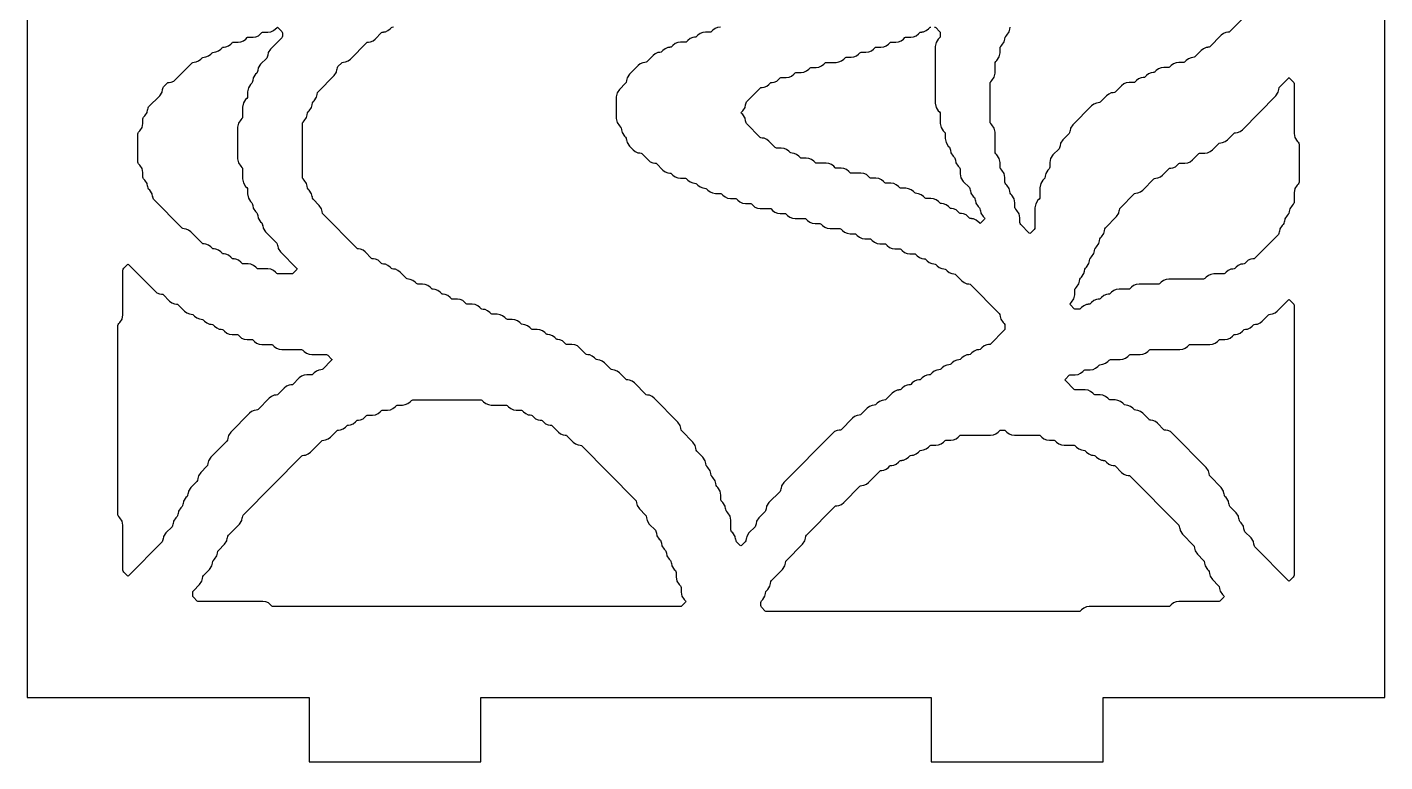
# Model space of a CAD drawing. Header units: millimetres. Extents: x 10 to 410, y 18 to 283.
# Drawn here: x 79 to 142.3, y 21 to 55.2 of the extents above; entities that cross this region are included whole.
import ezdxf

# ---------------------------------------------------------------- set-up
doc = ezdxf.new("R2010")
doc.units = ezdxf.units.MM
doc.layers.add('CUT', color=1, linetype='Continuous')

msp = doc.modelspace()

# ---------------------------------------------------------------- linework, layer by layer
at = {"layer": 'CUT'}
for points in [[(121.134, 21), (129.134, 21), (129.134, 24), (142.2679, 24), (142.2679, 144), (129.134, 144), (129.134, 147), (121.134, 147), (121.134, 144), (100.134, 144), (100.134, 147), (92.134, 147), (92.134, 144), (79, 144), (79, 24), (92.134, 24), (92.134, 21), (100.134, 21), (100.134, 24), (121.134, 24)], [(84.6345, 51.4764), (84.6599, 51.5148), (85.1777, 52.0384), (85.2846, 52.1999), (85.309, 52.3232), (85.3127, 52.3224), (85.3311, 52.4156), (85.3566, 52.4541), (85.5312, 52.6306), (85.5561, 52.6499), (85.6201, 52.6584), (85.62, 52.6597), (85.7082, 52.6714), (85.8295, 52.722), (85.9334, 52.8025), (86.6923, 53.5698), (86.7172, 53.5891), (86.7812, 53.5976), (86.781, 53.5989), (86.8693, 53.6106), (86.9906, 53.6612), (87.0945, 53.7417), (87.1567, 53.8046), (87.1817, 53.8239), (87.2456, 53.8324), (87.2455, 53.8337), (87.3337, 53.8454), (87.455, 53.896), (87.5589, 53.9765), (87.6212, 54.0394), (87.6461, 54.0587), (87.7101, 54.0672), (87.7099, 54.0685), (87.7982, 54.0802), (87.9195, 54.1308), (88.0234, 54.2113), (88.0856, 54.2742), (88.1105, 54.2935), (88.1745, 54.302), (88.1744, 54.3033), (88.2626, 54.315), (88.3839, 54.3656), (88.4878, 54.4461), (88.55, 54.509), (88.575, 54.5283), (88.6062, 54.5325), (88.8289, 54.5325), (88.9592, 54.5498), (89.0805, 54.6004), (89.1844, 54.6809), (89.2467, 54.7438), (89.2716, 54.7631), (89.3029, 54.7673), (89.5256, 54.7673), (89.6559, 54.7846), (89.7772, 54.8352), (89.8811, 54.9157), (89.9433, 54.9786), (89.9683, 54.998), (89.9996, 55.0021), (90.2223, 55.0021), (90.3526, 55.0194), (90.4739, 55.07), (90.5778, 55.1505), (90.6353, 55.2087), (90.6632, 55.2292), (90.6911, 55.2087), (90.861, 55.0369), (90.8865, 54.9984), (90.8954, 54.9532), (90.8954, 54.8162), (90.8865, 54.771), (90.861, 54.7325), (90.3433, 54.209), (90.2363, 54.0475), (90.212, 53.9242), (90.2082, 53.925), (90.1898, 53.8318), (90.1644, 53.7933), (89.8788, 53.5046), (89.7719, 53.3431), (89.7475, 53.2198), (89.7438, 53.2206), (89.7254, 53.1274), (89.6999, 53.0889), (89.6466, 53.035), (89.5396, 52.8735), (89.5153, 52.7502), (89.5116, 52.751), (89.4932, 52.6578), (89.4677, 52.6193), (89.4144, 52.5654), (89.3074, 52.4039), (89.2699, 52.2138), (89.2699, 51.9986), (89.261, 51.9534), (89.2355, 51.9149), (89.1822, 51.861), (89.0752, 51.6995), (89.0377, 51.5094), (89.0377, 51.0594), (89.0287, 51.0142), (89.0033, 50.9757), (88.95, 50.9218), (88.843, 50.7603), (88.8055, 50.5702), (88.8055, 49.1028), (88.843, 48.9127), (88.95, 48.7512), (89.0033, 48.6972), (89.0287, 48.6588), (89.0377, 48.6136), (89.0377, 48.1636), (89.0752, 47.9735), (89.1822, 47.812), (89.2355, 47.758), (89.261, 47.7196), (89.2699, 47.6744), (89.2699, 47.4592), (89.3074, 47.2691), (89.4144, 47.1076), (89.4677, 47.0536), (89.4932, 47.0152), (89.5116, 46.922), (89.5153, 46.9227), (89.5396, 46.7995), (89.6466, 46.638), (89.6999, 46.584), (89.7254, 46.5456), (89.7438, 46.4524), (89.7475, 46.4531), (89.7719, 46.3299), (89.8788, 46.1684), (89.9322, 46.1144), (89.9576, 46.076), (89.976, 45.9828), (89.9797, 45.9835), (90.0041, 45.8603), (90.111, 45.6988), (90.6288, 45.1752), (90.6543, 45.1368), (90.6727, 45.0436), (90.6764, 45.0443), (90.7007, 44.9211), (90.8077, 44.7596), (91.5646, 43.9942), (91.5846, 43.9665), (91.5646, 43.9387), (91.3831, 43.7551), (91.3581, 43.7358), (91.3269, 43.7317), (90.6962, 43.7317), (90.6649, 43.7358), (90.64, 43.7551), (90.5778, 43.818), (90.4739, 43.8985), (90.3526, 43.9492), (90.2223, 43.9665), (89.7673, 43.9665), (89.7361, 43.9706), (89.7111, 43.9899), (89.6489, 44.0529), (89.545, 44.1333), (89.4237, 44.184), (89.2934, 44.2013), (89.0707, 44.2013), (89.0394, 44.2054), (89.0145, 44.2247), (88.9522, 44.2877), (88.8483, 44.3681), (88.727, 44.4188), (88.6388, 44.4305), (88.639, 44.4317), (88.575, 44.4402), (88.55, 44.4595), (88.4878, 44.5225), (88.3839, 44.6029), (88.2626, 44.6536), (88.1744, 44.6653), (88.1745, 44.6665), (88.1105, 44.675), (88.0856, 44.6943), (88.0234, 44.7573), (87.9195, 44.8377), (87.7982, 44.8884), (87.7099, 44.9001), (87.7101, 44.9013), (87.6461, 44.9098), (87.6212, 44.9291), (87.5589, 44.9921), (87.455, 45.0725), (87.3337, 45.1232), (87.2455, 45.1349), (87.2456, 45.1361), (87.1817, 45.1446), (87.1567, 45.1639), (86.63, 45.6965), (86.5261, 45.777), (86.4048, 45.8276), (86.3166, 45.8393), (86.3168, 45.8405), (86.2528, 45.849), (86.2278, 45.8683), (84.8921, 47.2189), (84.8667, 47.2573), (84.8483, 47.3505), (84.8446, 47.3498), (84.8202, 47.473), (84.7132, 47.6346), (84.6599, 47.6885), (84.6345, 47.7269), (84.6161, 47.8201), (84.6123, 47.8194), (84.588, 47.9426), (84.481, 48.1042), (84.4277, 48.1581), (84.4022, 48.1965), (84.3933, 48.2418), (84.3933, 48.457), (84.3558, 48.647), (84.2488, 48.8086), (84.1955, 48.8625), (84.17, 48.9009), (84.1611, 48.9462), (84.1611, 50.2572), (84.17, 50.3024), (84.1955, 50.3408), (84.2488, 50.3948), (84.3558, 50.5563), (84.3933, 50.7464), (84.3933, 50.9616), (84.4022, 51.0068), (84.4277, 51.0452), (84.481, 51.0992), (84.588, 51.2607), (84.6123, 51.384), (84.6161, 51.3832)], [(127.6736, 42.4115), (127.7806, 42.5731), (127.8181, 42.7631), (127.8181, 42.9784), (127.8271, 43.0236), (127.8525, 43.062), (127.9058, 43.116), (128.0128, 43.2775), (128.0371, 43.4007), (128.0409, 43.4), (128.0593, 43.4932), (128.0847, 43.5316), (128.1381, 43.5856), (128.245, 43.7471), (128.2694, 43.8703), (128.2731, 43.8696), (128.2915, 43.9628), (128.3169, 44.0012), (128.3703, 44.0552), (128.4772, 44.2167), (128.5016, 44.3399), (128.5053, 44.3392), (128.5237, 44.4324), (128.5492, 44.4708), (128.6025, 44.5248), (128.7095, 44.6863), (128.7338, 44.8095), (128.7375, 44.8088), (128.7559, 44.902), (128.7814, 44.9404), (128.8347, 44.9944), (128.9417, 45.1559), (128.966, 45.2791), (128.9697, 45.2784), (128.9881, 45.3716), (129.0136, 45.41), (129.0669, 45.464), (129.1739, 45.6255), (129.1982, 45.7487), (129.202, 45.748), (129.2204, 45.8412), (129.2458, 45.8796), (129.7636, 46.4032), (129.8706, 46.5647), (129.8949, 46.6879), (129.8986, 46.6872), (129.917, 46.7804), (129.9425, 46.8188), (130.5815, 47.465), (130.6065, 47.4843), (130.6705, 47.4928), (130.6703, 47.494), (130.7585, 47.5057), (130.8798, 47.5564), (130.9837, 47.6369), (131.5104, 48.1694), (131.5354, 48.1887), (131.5993, 48.1972), (131.5992, 48.1984), (131.6874, 48.2101), (131.8087, 48.2608), (131.9126, 48.3413), (132.2071, 48.639), (132.232, 48.6583), (132.296, 48.6668), (132.2958, 48.6681), (132.3841, 48.6798), (132.5054, 48.7304), (132.6093, 48.8109), (132.6715, 48.8738), (132.6964, 48.8931), (132.7277, 48.8973), (132.9504, 48.8973), (133.0807, 48.9146), (133.202, 48.9652), (133.3059, 49.0457), (133.6004, 49.3434), (133.6253, 49.3627), (133.6566, 49.3669), (133.8793, 49.3669), (134.0096, 49.3842), (134.1309, 49.4348), (134.2348, 49.5153), (134.5292, 49.813), (134.5542, 49.8323), (134.6182, 49.8408), (134.618, 49.8421), (134.7062, 49.8538), (134.8275, 49.9044), (134.9314, 49.9849), (135.2259, 50.2826), (135.2508, 50.3019), (135.3148, 50.3104), (135.3147, 50.3117), (135.4029, 50.3234), (135.5242, 50.374), (135.6281, 50.4545), (137.1946, 52.0384), (137.3015, 52.1999), (137.3259, 52.3232), (137.3296, 52.3224), (137.348, 52.4156), (137.3735, 52.4541), (137.7756, 52.8607), (137.8035, 52.8811), (137.8314, 52.8607), (138.0013, 52.6889), (138.0268, 52.6504), (138.0357, 52.6052), (138.0357, 50.2768), (138.0733, 50.0867), (138.1802, 49.9252), (138.2336, 49.8712), (138.259, 49.8328), (138.2679, 49.7876), (138.2679, 48.007), (138.259, 47.9617), (138.2336, 47.9233), (138.1802, 47.8694), (138.0733, 47.7078), (138.0357, 47.5178), (138.0357, 47.0678), (138.0268, 47.0225), (138.0013, 46.9841), (137.948, 46.9302), (137.841, 46.7686), (137.8167, 46.6454), (137.813, 46.6461), (137.7946, 46.5529), (137.7691, 46.5145), (137.7158, 46.4606), (137.6088, 46.299), (137.5845, 46.1758), (137.5808, 46.1765), (137.5624, 46.0833), (137.5369, 46.0449), (137.4836, 45.991), (137.3766, 45.8294), (137.3523, 45.7062), (137.3485, 45.7069), (137.3301, 45.6137), (137.3047, 45.5753), (136.2012, 44.4595), (136.1763, 44.4402), (136.1123, 44.4317), (136.1124, 44.4305), (136.0242, 44.4188), (135.9029, 44.3681), (135.799, 44.2877), (135.7368, 44.2247), (135.7118, 44.2054), (135.6478, 44.1969), (135.648, 44.1957), (135.5598, 44.184), (135.4385, 44.1333), (135.3346, 44.0529), (135.2723, 43.9899), (135.2474, 43.9706), (135.1834, 43.9621), (135.1836, 43.9609), (135.0953, 43.9492), (134.974, 43.8985), (134.8701, 43.818), (134.8079, 43.7551), (134.7829, 43.7358), (134.7517, 43.7317), (134.2967, 43.7317), (134.1664, 43.7144), (134.0452, 43.6637), (133.9412, 43.5832), (133.879, 43.5203), (133.8541, 43.501), (133.8228, 43.4969), (132.2068, 43.4969), (132.0765, 43.4796), (131.9552, 43.4289), (131.8513, 43.3484), (131.789, 43.2855), (131.7641, 43.2662), (131.7328, 43.2621), (130.8135, 43.2621), (130.6832, 43.2448), (130.5619, 43.1941), (130.458, 43.1136), (130.3957, 43.0507), (130.3708, 43.0314), (130.3395, 43.0273), (129.8846, 43.0273), (129.7543, 43.01), (129.633, 42.9593), (129.5291, 42.8788), (129.4669, 42.8159), (129.4419, 42.7966), (129.3779, 42.7881), (129.3781, 42.7869), (129.2899, 42.7752), (129.1686, 42.7245), (129.0647, 42.644), (129.0024, 42.5811), (128.9775, 42.5618), (128.9135, 42.5533), (128.9137, 42.5521), (128.8254, 42.5404), (128.7041, 42.4897), (128.6002, 42.4092), (128.538, 42.3463), (128.5131, 42.327), (128.4491, 42.3185), (128.4492, 42.3173), (128.361, 42.3056), (128.2397, 42.2549), (128.1358, 42.1744), (128.0736, 42.1115), (128.0486, 42.0922), (128.0173, 42.0881), (127.8511, 42.0881), (127.8199, 42.0922), (127.7949, 42.1115), (127.6134, 42.2951), (127.5934, 42.3229), (127.6134, 42.3506)], [(83.2322, 32.5101), (83.2322, 41.3348), (83.2411, 41.38), (83.2666, 41.4184), (83.3199, 41.4723), (83.4269, 41.6339), (83.4644, 41.8239), (83.4644, 43.9176), (83.4734, 43.9628), (83.4988, 44.0012), (83.6688, 44.1731), (83.6967, 44.1935), (83.7245, 44.1731), (84.9432, 42.9409), (85.0471, 42.8604), (85.1684, 42.8097), (85.2566, 42.798), (85.2565, 42.7968), (85.3205, 42.7883), (85.3454, 42.769), (85.6398, 42.4713), (85.7438, 42.3908), (85.865, 42.3401), (85.9533, 42.3284), (85.9531, 42.3272), (86.0171, 42.3187), (86.042, 42.2994), (86.3365, 42.0017), (86.4404, 41.9212), (86.5617, 41.8705), (86.6499, 41.8588), (86.6498, 41.8576), (86.7138, 41.8491), (86.7387, 41.8298), (86.8009, 41.7669), (86.9048, 41.6864), (87.0261, 41.6357), (87.1144, 41.624), (87.1142, 41.6228), (87.1782, 41.6143), (87.2031, 41.595), (87.2654, 41.5321), (87.3693, 41.4516), (87.4906, 41.4009), (87.5788, 41.3892), (87.5786, 41.388), (87.6426, 41.3795), (87.6676, 41.3602), (87.7298, 41.2973), (87.8337, 41.2168), (87.955, 41.1661), (88.0432, 41.1544), (88.0431, 41.1532), (88.1071, 41.1447), (88.132, 41.1254), (88.1942, 41.0625), (88.2982, 40.982), (88.4194, 40.9313), (88.5497, 40.914), (88.7725, 40.914), (88.8037, 40.9099), (88.8287, 40.8906), (88.8909, 40.8277), (88.9948, 40.7472), (89.1161, 40.6965), (89.2464, 40.6792), (89.4691, 40.6792), (89.5004, 40.6751), (89.5253, 40.6558), (89.5876, 40.5929), (89.6915, 40.5124), (89.8128, 40.4617), (89.9431, 40.4444), (90.398, 40.4444), (90.4293, 40.4403), (90.4542, 40.421), (90.5164, 40.3581), (90.6203, 40.2776), (90.7416, 40.2269), (90.8719, 40.2096), (91.7913, 40.2096), (91.8226, 40.2055), (91.8475, 40.1862), (91.9097, 40.1232), (92.0136, 40.0428), (92.1349, 39.9921), (92.2652, 39.9748), (92.9524, 39.9748), (92.9837, 39.9707), (93.0086, 39.9514), (93.1901, 39.7678), (93.2101, 39.74), (93.1901, 39.7123), (92.7764, 39.2939), (92.7514, 39.2746), (92.6874, 39.2661), (92.6876, 39.2649), (92.5994, 39.2532), (92.4781, 39.2025), (92.3742, 39.122), (92.3119, 39.0591), (92.287, 39.0398), (92.2557, 39.0356), (92.033, 39.0356), (91.9027, 39.0184), (91.7814, 38.9677), (91.6775, 38.8872), (91.3831, 38.5895), (91.3581, 38.5702), (91.2941, 38.5617), (91.2943, 38.5605), (91.2061, 38.5488), (91.0848, 38.4981), (90.9809, 38.4176), (90.6864, 38.1199), (90.6615, 38.1006), (90.5975, 38.0921), (90.5976, 38.0909), (90.5094, 38.0792), (90.3881, 38.0285), (90.2842, 37.948), (89.7575, 37.4155), (89.7326, 37.3962), (89.6686, 37.3877), (89.6688, 37.3865), (89.5805, 37.3748), (89.4592, 37.3241), (89.3553, 37.2436), (88.4855, 36.3641), (88.3786, 36.2026), (88.3542, 36.0794), (88.3505, 36.0801), (88.3321, 35.9869), (88.3066, 35.9485), (87.5566, 35.1901), (87.4497, 35.0286), (87.4253, 34.9054), (87.4216, 34.9061), (87.4032, 34.8129), (87.3778, 34.7745), (87.0922, 34.4857), (86.9852, 34.3242), (86.9609, 34.201), (86.9572, 34.2017), (86.9388, 34.1085), (86.9133, 34.0701), (86.6278, 33.7813), (86.5208, 33.6198), (86.4965, 33.4966), (86.4927, 33.4973), (86.4743, 33.4041), (86.4489, 33.3657), (86.3956, 33.3117), (86.2886, 33.1502), (86.2643, 33.0269), (86.2605, 33.0277), (86.2421, 32.9345), (86.2167, 32.8961), (86.1633, 32.8421), (86.0564, 32.6806), (86.032, 32.5573), (86.0283, 32.5581), (86.0099, 32.4649), (85.9845, 32.4265), (85.9311, 32.3725), (85.8242, 32.211), (85.7998, 32.0877), (85.7961, 32.0885), (85.7777, 31.9953), (85.7522, 31.9568), (85.4667, 31.6681), (85.3597, 31.5066), (85.3354, 31.3833), (85.3317, 31.3841), (85.3133, 31.2909), (85.2878, 31.2524), (83.7245, 29.6718), (83.6967, 29.6513), (83.6688, 29.6718), (83.4988, 29.8436), (83.4734, 29.8821), (83.4644, 29.9273), (83.4644, 32.0209), (83.4269, 32.211), (83.3199, 32.3725), (83.2666, 32.4265), (83.2411, 32.4649)], [(127.5627, 39.0122), (127.5876, 39.0315), (127.6189, 39.0356), (127.8416, 39.0356), (127.9719, 39.0529), (128.0932, 39.1036), (128.1971, 39.184), (128.2594, 39.247), (128.2843, 39.2663), (128.3156, 39.2704), (128.5383, 39.2704), (128.6686, 39.2877), (128.7899, 39.3384), (128.8938, 39.4188), (128.956, 39.4818), (128.9809, 39.5011), (129.0449, 39.5096), (129.0448, 39.5108), (129.133, 39.5225), (129.2543, 39.5732), (129.3582, 39.6536), (129.4204, 39.7166), (129.4454, 39.7359), (129.4767, 39.74), (129.9316, 39.74), (130.0619, 39.7573), (130.1832, 39.808), (130.2871, 39.8884), (130.3493, 39.9514), (130.3743, 39.9707), (130.4055, 39.9748), (130.8605, 39.9748), (130.9908, 39.9921), (131.112, 40.0428), (131.216, 40.1232), (131.2782, 40.1862), (131.3031, 40.2055), (131.3344, 40.2096), (132.7182, 40.2096), (132.8485, 40.2269), (132.9698, 40.2776), (133.0737, 40.3581), (133.1359, 40.421), (133.1609, 40.4403), (133.1922, 40.4444), (134.1115, 40.4444), (134.2418, 40.4617), (134.3631, 40.5124), (134.467, 40.5929), (134.5292, 40.6558), (134.5542, 40.6751), (134.5855, 40.6792), (134.8082, 40.6792), (134.9385, 40.6965), (135.0598, 40.7472), (135.1637, 40.8277), (135.2259, 40.8906), (135.2508, 40.9099), (135.3148, 40.9184), (135.3147, 40.9196), (135.4029, 40.9313), (135.5242, 40.982), (135.6281, 41.0625), (135.6903, 41.1254), (135.7153, 41.1447), (135.7793, 41.1532), (135.7791, 41.1544), (135.8673, 41.1661), (135.9886, 41.2168), (136.0925, 41.2973), (136.1548, 41.3602), (136.1797, 41.3795), (136.2437, 41.388), (136.2435, 41.3892), (136.3318, 41.4009), (136.4531, 41.4516), (136.557, 41.5321), (136.8514, 41.8298), (136.8764, 41.8491), (136.9404, 41.8576), (136.9402, 41.8588), (137.0284, 41.8705), (137.1497, 41.9212), (137.2536, 42.0017), (137.7756, 42.5295), (137.8035, 42.5499), (137.8314, 42.5295), (138.0013, 42.3576), (138.0268, 42.3192), (138.0357, 42.274), (138.0357, 29.6925), (138.0268, 29.6473), (138.0013, 29.6088), (137.8314, 29.437), (137.8035, 29.4165), (137.7756, 29.437), (136.2124, 31.0176), (136.1869, 31.0561), (136.1685, 31.1493), (136.1648, 31.1485), (136.1405, 31.2718), (136.0335, 31.4333), (135.7479, 31.722), (135.7225, 31.7605), (135.7041, 31.8537), (135.7004, 31.8529), (135.676, 31.9762), (135.5691, 32.1377), (135.5157, 32.1916), (135.4903, 32.2301), (135.4719, 32.3233), (135.4681, 32.3225), (135.4438, 32.4458), (135.3368, 32.6073), (135.0513, 32.8961), (135.0258, 32.9345), (135.0074, 33.0277), (135.0037, 33.0269), (134.9794, 33.1502), (134.8724, 33.3117), (134.8191, 33.3657), (134.7936, 33.4041), (134.7752, 33.4973), (134.7715, 33.4966), (134.7471, 33.6198), (134.6402, 33.7813), (134.1224, 34.3049), (134.097, 34.3433), (134.0785, 34.4365), (134.0748, 34.4358), (134.0505, 34.559), (133.9435, 34.7205), (132.377, 36.3044), (132.2731, 36.3849), (132.1518, 36.4356), (132.0636, 36.4473), (132.0638, 36.4485), (131.9998, 36.457), (131.9748, 36.4763), (131.6804, 36.774), (131.5765, 36.8545), (131.4552, 36.9052), (131.367, 36.9169), (131.3671, 36.9181), (131.3031, 36.9266), (131.2782, 36.9459), (130.9837, 37.2436), (130.8798, 37.3241), (130.7585, 37.3748), (130.6703, 37.3865), (130.6705, 37.3877), (130.6065, 37.3962), (130.5815, 37.4155), (130.5193, 37.4784), (130.4154, 37.5589), (130.2941, 37.6096), (130.2059, 37.6213), (130.206, 37.6225), (130.142, 37.631), (130.1171, 37.6503), (130.0549, 37.7132), (129.951, 37.7937), (129.8297, 37.8444), (129.6994, 37.8616), (129.4767, 37.8616), (129.4454, 37.8658), (129.4204, 37.8851), (129.3582, 37.948), (129.2543, 38.0285), (129.133, 38.0792), (129.0027, 38.0964), (128.78, 38.0964), (128.7487, 38.1006), (128.7238, 38.1199), (128.6616, 38.1828), (128.5576, 38.2633), (128.4364, 38.314), (128.3061, 38.3312), (127.8511, 38.3312), (127.8199, 38.3354), (127.7949, 38.3547), (127.3812, 38.7731), (127.3612, 38.8008), (127.3812, 38.8286)], [(86.7499, 28.6696), (86.7244, 28.7081), (86.7155, 28.7533), (86.7155, 28.8903), (86.7244, 28.9355), (86.7499, 28.974), (87.0354, 29.2627), (87.1424, 29.4242), (87.1667, 29.5475), (87.1705, 29.5467), (87.1889, 29.6399), (87.2143, 29.6784), (87.4999, 29.9671), (87.6068, 30.1286), (87.6312, 30.2519), (87.6349, 30.2511), (87.6533, 30.3443), (87.6787, 30.3828), (87.7321, 30.4367), (87.8391, 30.5982), (87.8634, 30.7215), (87.8671, 30.7207), (87.8855, 30.8139), (87.911, 30.8524), (88.1965, 31.1411), (88.3035, 31.3026), (88.3278, 31.4259), (88.3315, 31.4251), (88.35, 31.5183), (88.3754, 31.5568), (88.8932, 32.0803), (89.0001, 32.2418), (89.0245, 32.3651), (89.0282, 32.3643), (89.0466, 32.4575), (89.0721, 32.496), (91.8011, 35.2554), (91.826, 35.2747), (91.89, 35.2832), (91.8899, 35.2844), (91.9781, 35.2961), (92.0994, 35.3467), (92.2033, 35.4272), (92.73, 35.9598), (92.7549, 35.9791), (92.8189, 35.9876), (92.8187, 35.9888), (92.907, 36.0005), (93.0283, 36.0511), (93.1322, 36.1316), (93.4266, 36.4294), (93.4516, 36.4487), (93.5155, 36.4572), (93.5154, 36.4584), (93.6036, 36.4701), (93.7249, 36.5207), (93.8288, 36.6012), (93.8911, 36.6642), (93.916, 36.6835), (93.98, 36.692), (93.9798, 36.6932), (94.068, 36.7049), (94.1893, 36.7555), (94.2933, 36.836), (94.3555, 36.899), (94.3804, 36.9183), (94.4444, 36.9268), (94.4443, 36.928), (94.5325, 36.9397), (94.6538, 36.9903), (94.7577, 37.0708), (94.8199, 37.1338), (94.8449, 37.1531), (94.8761, 37.1572), (95.0988, 37.1572), (95.2291, 37.1745), (95.3504, 37.2251), (95.4543, 37.3056), (95.5166, 37.3686), (95.5415, 37.3879), (95.5728, 37.392), (95.7955, 37.392), (95.9258, 37.4093), (96.0471, 37.4599), (96.151, 37.5404), (96.2132, 37.6034), (96.2382, 37.6227), (96.2694, 37.6268), (96.4921, 37.6268), (96.6224, 37.6441), (96.7437, 37.6947), (96.8477, 37.7752), (96.9099, 37.8382), (96.9348, 37.8575), (96.9661, 37.8616), (100.1511, 37.8616), (100.1824, 37.8575), (100.2074, 37.8382), (100.2696, 37.7752), (100.3735, 37.6947), (100.4948, 37.6441), (100.6251, 37.6268), (101.3122, 37.6268), (101.3435, 37.6227), (101.3685, 37.6034), (101.4307, 37.5404), (101.5346, 37.4599), (101.6559, 37.4093), (101.7862, 37.392), (102.0089, 37.392), (102.0402, 37.3879), (102.0651, 37.3686), (102.1273, 37.3056), (102.2313, 37.2251), (102.3525, 37.1745), (102.4408, 37.1628), (102.4406, 37.1616), (102.5046, 37.1531), (102.5295, 37.1338), (102.5918, 37.0708), (102.6957, 36.9903), (102.817, 36.9397), (102.9052, 36.928), (102.9051, 36.9268), (102.969, 36.9183), (102.994, 36.899), (103.0562, 36.836), (103.1601, 36.7555), (103.2814, 36.7049), (103.3697, 36.6932), (103.3695, 36.692), (103.4335, 36.6835), (103.4584, 36.6642), (103.7529, 36.3664), (103.8568, 36.2859), (103.9781, 36.2353), (104.0663, 36.2236), (104.0661, 36.2224), (104.1301, 36.2139), (104.1551, 36.1946), (104.4495, 35.8968), (104.5534, 35.8163), (104.6747, 35.7657), (104.763, 35.754), (104.7628, 35.7528), (104.8268, 35.7443), (104.8517, 35.725), (107.3485, 33.2004), (107.374, 33.1619), (107.3924, 33.0688), (107.3961, 33.0695), (107.4205, 32.9462), (107.5274, 32.7847), (107.813, 32.496), (107.8384, 32.4575), (107.8568, 32.3643), (107.8606, 32.3651), (107.8849, 32.2418), (107.9919, 32.0803), (108.2774, 31.7916), (108.3029, 31.7531), (108.3213, 31.6599), (108.325, 31.6607), (108.3493, 31.5374), (108.4563, 31.3759), (108.5096, 31.322), (108.5351, 31.2835), (108.5535, 31.1903), (108.5572, 31.1911), (108.5815, 31.0678), (108.6885, 30.9063), (108.7418, 30.8524), (108.7673, 30.8139), (108.7857, 30.7207), (108.7894, 30.7215), (108.8138, 30.5982), (108.9207, 30.4367), (108.9741, 30.3828), (108.9995, 30.3443), (109.0179, 30.2511), (109.0216, 30.2519), (109.046, 30.1286), (109.1529, 29.9671), (109.2063, 29.9132), (109.2317, 29.8747), (109.2407, 29.8295), (109.2407, 29.6143), (109.2782, 29.4242), (109.3852, 29.2627), (109.4385, 29.2088), (109.464, 29.1703), (109.4729, 29.1251), (109.4729, 28.9099), (109.5104, 28.7198), (109.6174, 28.5583), (109.6776, 28.4974), (109.6976, 28.4696), (109.6776, 28.4418), (109.4961, 28.2583), (109.4712, 28.2389), (109.4399, 28.2348), (90.464, 28.2348), (90.4327, 28.2389), (90.4078, 28.2583), (90.3455, 28.3212), (90.2416, 28.4017), (90.1203, 28.4523), (89.99, 28.4696), (86.9807, 28.4696), (86.9494, 28.4737), (86.9245, 28.4931)], [(113.4295, 28.9355), (113.455, 28.974), (113.5083, 29.0279), (113.6153, 29.1894), (113.6396, 29.3127), (113.6433, 29.3119), (113.6617, 29.4051), (113.6872, 29.4436), (114.205, 29.9671), (114.3119, 30.1286), (114.3363, 30.2519), (114.34, 30.2511), (114.3584, 30.3443), (114.3839, 30.3828), (115.1338, 31.1411), (115.2408, 31.3026), (115.2651, 31.4259), (115.2689, 31.4251), (115.2873, 31.5183), (115.3127, 31.5568), (116.6484, 32.9074), (116.6734, 32.9267), (116.7374, 32.9352), (116.7372, 32.9364), (116.8254, 32.9481), (116.9467, 32.9987), (117.0506, 33.0792), (117.8095, 33.8466), (117.8345, 33.8659), (117.8985, 33.8744), (117.8983, 33.8756), (117.9865, 33.8873), (118.1078, 33.9379), (118.2117, 34.0184), (118.7384, 34.551), (118.7633, 34.5703), (118.8273, 34.5788), (118.8272, 34.58), (118.9154, 34.5917), (119.0367, 34.6423), (119.1406, 34.7228), (119.2028, 34.7858), (119.2278, 34.8051), (119.2918, 34.8136), (119.2916, 34.8148), (119.3798, 34.8265), (119.5011, 34.8771), (119.605, 34.9576), (119.6673, 35.0206), (119.6922, 35.0399), (119.7562, 35.0484), (119.756, 35.0496), (119.8443, 35.0613), (119.9656, 35.1119), (120.0695, 35.1924), (120.1317, 35.2554), (120.1567, 35.2747), (120.2206, 35.2832), (120.2205, 35.2844), (120.3087, 35.2961), (120.43, 35.3467), (120.5339, 35.4272), (120.5962, 35.4902), (120.6211, 35.5095), (120.6851, 35.518), (120.6849, 35.5192), (120.7731, 35.5309), (120.8944, 35.5815), (120.9984, 35.662), (121.0606, 35.725), (121.0855, 35.7443), (121.1168, 35.7484), (121.3395, 35.7484), (121.4698, 35.7657), (121.5911, 35.8163), (121.695, 35.8968), (121.7572, 35.9598), (121.7822, 35.9791), (121.8135, 35.9832), (122.0362, 35.9832), (122.1665, 36.0005), (122.2878, 36.0511), (122.3917, 36.1316), (122.4539, 36.1946), (122.4788, 36.2139), (122.5101, 36.218), (123.8939, 36.218), (124.0242, 36.2353), (124.1455, 36.2859), (124.2494, 36.3664), (124.3116, 36.4294), (124.3366, 36.4487), (124.3679, 36.4528), (124.5341, 36.4528), (124.5653, 36.4487), (124.5903, 36.4294), (124.6525, 36.3664), (124.7564, 36.2859), (124.8777, 36.2353), (125.008, 36.218), (126.1596, 36.218), (126.1909, 36.2139), (126.2158, 36.1946), (126.278, 36.1316), (126.382, 36.0511), (126.5032, 36.0005), (126.6335, 35.9832), (126.8563, 35.9832), (126.8875, 35.9791), (126.9125, 35.9598), (126.9747, 35.8968), (127.0786, 35.8163), (127.1999, 35.7657), (127.3302, 35.7484), (127.7851, 35.7484), (127.8164, 35.7443), (127.8413, 35.725), (127.9036, 35.662), (128.0075, 35.5815), (128.1288, 35.5309), (128.217, 35.5192), (128.2168, 35.518), (128.2808, 35.5095), (128.3058, 35.4902), (128.368, 35.4272), (128.4719, 35.3467), (128.5932, 35.2961), (128.6814, 35.2844), (128.6813, 35.2832), (128.7453, 35.2747), (128.7702, 35.2554), (128.8324, 35.1924), (128.9364, 35.1119), (129.0576, 35.0613), (129.1459, 35.0496), (129.1457, 35.0484), (129.2097, 35.0399), (129.2346, 35.0206), (129.2969, 34.9576), (129.4008, 34.8771), (129.5221, 34.8265), (129.6103, 34.8148), (129.6102, 34.8136), (129.6741, 34.8051), (129.6991, 34.7858), (129.9935, 34.488), (130.0974, 34.4075), (130.2187, 34.3569), (130.307, 34.3452), (130.3068, 34.344), (130.3708, 34.3355), (130.3957, 34.3162), (132.6603, 32.0264), (132.6858, 31.9879), (132.7042, 31.8947), (132.7079, 31.8955), (132.7322, 31.7722), (132.8392, 31.6107), (133.357, 31.0872), (133.3824, 31.0487), (133.4008, 30.9555), (133.4046, 30.9563), (133.4289, 30.833), (133.5359, 30.6715), (133.8214, 30.3828), (133.8469, 30.3443), (133.8653, 30.2511), (133.869, 30.2519), (133.8933, 30.1286), (134.0003, 29.9671), (134.0536, 29.9132), (134.0791, 29.8747), (134.0975, 29.7815), (134.1012, 29.7823), (134.1256, 29.659), (134.2325, 29.4975), (134.5181, 29.2088), (134.5435, 29.1703), (134.5619, 29.0771), (134.5657, 29.0779), (134.59, 28.9546), (134.697, 28.7931), (134.7572, 28.7322), (134.7772, 28.7044), (134.7572, 28.6766), (134.5757, 28.4931), (134.5507, 28.4737), (134.5195, 28.4696), (132.6712, 28.4696), (132.5409, 28.4523), (132.4196, 28.4017), (132.3157, 28.3212), (132.2535, 28.2583), (132.2285, 28.2389), (132.1973, 28.2348), (128.4913, 28.2348), (128.361, 28.2175), (128.2397, 28.1669), (128.1358, 28.0864), (128.0736, 28.0235), (128.0486, 28.0041), (128.0173, 28), (113.4536, 28), (113.4223, 28.0041), (113.3974, 28.0235), (113.2228, 28.2), (113.1973, 28.2385), (113.1884, 28.2837), (113.1884, 28.4207), (113.1973, 28.4659), (113.2228, 28.5044), (113.2761, 28.5583), (113.3831, 28.7198), (113.4074, 28.8431), (113.4111, 28.8423)]]:
    msp.add_lwpolyline(points, close=True, dxfattribs=at)
for points in [[(135.9114, 55.9065), (135.0401, 55.0256), (135.0152, 55.0062), (134.9512, 54.9978), (134.9513, 54.9965), (134.8631, 54.9848), (134.7418, 54.9342), (134.6379, 54.8537), (134.1112, 54.3212), (134.0863, 54.3018), (134.0223, 54.2934), (134.0225, 54.2921), (133.9342, 54.2804), (133.8129, 54.2298), (133.709, 54.1493), (133.4146, 53.8516), (133.3896, 53.8322), (133.3256, 53.8238), (133.3258, 53.8225), (133.2376, 53.8108), (133.1163, 53.7602), (133.0124, 53.6797), (132.9501, 53.6168), (132.9252, 53.5974), (132.8939, 53.5933), (132.6712, 53.5933), (132.5409, 53.576), (132.4196, 53.5254), (132.3157, 53.4449), (132.2535, 53.382), (132.2285, 53.3626), (132.1973, 53.3585), (131.9746, 53.3585), (131.8443, 53.3412), (131.723, 53.2906), (131.6191, 53.2101), (131.5568, 53.1472), (131.5319, 53.1278), (131.4679, 53.1194), (131.4681, 53.1181), (131.3798, 53.1064), (131.2585, 53.0558), (131.1546, 52.9753), (131.0924, 52.9124), (131.0675, 52.893), (131.0035, 52.8846), (131.0036, 52.8833), (130.9154, 52.8716), (130.7941, 52.821), (130.6902, 52.7405), (130.628, 52.6776), (130.603, 52.6582), (130.5717, 52.6541), (130.349, 52.6541), (130.2187, 52.6368), (130.0974, 52.5862), (129.9935, 52.5057), (129.6991, 52.208), (129.6741, 52.1886), (129.6102, 52.1801), (129.6103, 52.1789), (129.5221, 52.1672), (129.4008, 52.1166), (129.2969, 52.0361), (129.0024, 51.7384), (128.9775, 51.719), (128.9135, 51.7105), (128.9137, 51.7093), (128.8254, 51.6976), (128.7041, 51.647), (128.6002, 51.5665), (127.7304, 50.687), (127.6234, 50.5255), (127.5991, 50.4022), (127.5954, 50.4029), (127.577, 50.3098), (127.5515, 50.2713), (127.266, 49.9826), (127.159, 49.8211), (127.1347, 49.6978), (127.1309, 49.6985), (127.1125, 49.6053), (127.0871, 49.5669), (126.8015, 49.2782), (126.6946, 49.1167), (126.657, 48.9266), (126.657, 48.7114), (126.6481, 48.6661), (126.6227, 48.6277), (126.5693, 48.5738), (126.4624, 48.4122), (126.438, 48.289), (126.4343, 48.2897), (126.4159, 48.1965), (126.3904, 48.1581), (126.3371, 48.1042), (126.2301, 47.9426), (126.1926, 47.7526), (126.1926, 47.3026), (126.1837, 47.2573), (126.1582, 47.2189), (126.1049, 47.165), (125.9979, 47.0034), (125.9604, 46.8134), (125.9604, 45.8938), (125.9514, 45.8485), (125.926, 45.8101), (125.756, 45.6382), (125.7282, 45.6178), (125.7003, 45.6382), (125.2981, 46.0449), (125.2727, 46.0833), (125.2637, 46.1286), (125.2637, 46.3438), (125.2262, 46.5338), (125.1192, 46.6954), (125.0659, 46.7493), (125.0404, 46.7877), (125.0315, 46.833), (125.0315, 47.0482), (124.994, 47.2382), (124.887, 47.3998), (124.8337, 47.4537), (124.8082, 47.4921), (124.7898, 47.5853), (124.7861, 47.5846), (124.7618, 47.7078), (124.6548, 47.8694), (124.6015, 47.9233), (124.576, 47.9617), (124.5671, 48.007), (124.5671, 48.2222), (124.5295, 48.4122), (124.4226, 48.5738), (124.3692, 48.6277), (124.3438, 48.6661), (124.3349, 48.7114), (124.3349, 48.9266), (124.2973, 49.1167), (124.1904, 49.2782), (124.137, 49.3321), (124.1116, 49.3705), (124.1026, 49.4158), (124.1026, 50.3354), (124.0651, 50.5255), (123.9581, 50.687), (123.9048, 50.7409), (123.8793, 50.7794), (123.8704, 50.8246), (123.8704, 52.6052), (123.8793, 52.6504), (123.9048, 52.6889), (123.9581, 52.7428), (124.0651, 52.9043), (124.1026, 53.0944), (124.1026, 53.5444), (124.1116, 53.5896), (124.137, 53.6281), (124.1904, 53.682), (124.2973, 53.8435), (124.3349, 54.0336), (124.3349, 54.2488), (124.3438, 54.294), (124.3692, 54.3325), (124.4226, 54.3864), (124.5295, 54.5479), (124.5539, 54.6712), (124.5576, 54.6704), (124.576, 54.7636), (124.6015, 54.8021), (124.6548, 54.856), (124.7618, 55.0175), (124.7861, 55.1408), (124.7898, 55.14), (124.8082, 55.2332)], [(111.3071, 55.2369), (111.1768, 55.2196), (111.0555, 55.169), (110.9516, 55.0885), (110.8894, 55.0256), (110.8645, 55.0062), (110.8332, 55.0021), (110.6105, 55.0021), (110.4802, 54.9848), (110.3589, 54.9342), (110.255, 54.8537), (110.1927, 54.7908), (110.1678, 54.7714), (110.1038, 54.763), (110.104, 54.7617), (110.0157, 54.75), (109.8945, 54.6994), (109.7905, 54.6189), (109.7283, 54.556), (109.7034, 54.5366), (109.6721, 54.5325), (109.4494, 54.5325), (109.3191, 54.5152), (109.1978, 54.4646), (109.0939, 54.3841), (109.0317, 54.3212), (109.0067, 54.3018), (108.9427, 54.2934), (108.9429, 54.2921), (108.8547, 54.2804), (108.7334, 54.2298), (108.6295, 54.1493), (108.5672, 54.0864), (108.5423, 54.067), (108.4783, 54.0586), (108.4785, 54.0573), (108.3902, 54.0456), (108.2689, 53.995), (108.165, 53.9145), (107.8706, 53.6168), (107.8456, 53.5974), (107.7816, 53.589), (107.7818, 53.5877), (107.6936, 53.576), (107.5723, 53.5254), (107.4684, 53.4449), (107.063, 53.035), (106.956, 52.8735), (106.9317, 52.7502), (106.928, 52.751), (106.9096, 52.6578), (106.8841, 52.6193), (106.5985, 52.3306), (106.4916, 52.1691), (106.454, 51.979), (106.454, 50.9812), (106.4916, 50.7911), (106.5985, 50.6296), (106.6519, 50.5756), (106.6773, 50.5372), (106.6957, 50.444), (106.6995, 50.4447), (106.7238, 50.3215), (106.8308, 50.16), (106.8841, 50.106), (106.9096, 50.0676), (106.928, 49.9744), (106.9317, 49.9751), (106.956, 49.8519), (107.063, 49.6904), (107.2361, 49.5153), (107.3401, 49.4348), (107.4613, 49.3842), (107.5496, 49.3725), (107.5494, 49.3712), (107.6134, 49.3627), (107.6383, 49.3434), (107.9328, 49.0457), (108.0367, 48.9652), (108.158, 48.9146), (108.2462, 48.9029), (108.2461, 48.9016), (108.3101, 48.8931), (108.335, 48.8738), (108.6295, 48.5761), (108.7334, 48.4956), (108.8547, 48.4449), (108.9429, 48.4333), (108.9427, 48.432), (109.0067, 48.4235), (109.0317, 48.4042), (109.0939, 48.3413), (109.1978, 48.2608), (109.3191, 48.2101), (109.4494, 48.1929), (109.6721, 48.1929), (109.7034, 48.1887), (109.7283, 48.1694), (109.7905, 48.1065), (109.8945, 48.026), (110.0157, 47.9753), (110.104, 47.9636), (110.1038, 47.9624), (110.1678, 47.9539), (110.1927, 47.9346), (110.255, 47.8717), (110.3589, 47.7912), (110.4802, 47.7405), (110.5684, 47.7288), (110.5683, 47.7276), (110.6322, 47.7191), (110.6572, 47.6998), (110.7194, 47.6369), (110.8233, 47.5564), (110.9446, 47.5057), (111.0749, 47.4885), (111.2976, 47.4885), (111.3289, 47.4843), (111.3538, 47.465), (111.4161, 47.4021), (111.52, 47.3216), (111.6413, 47.2709), (111.7716, 47.2537), (111.9943, 47.2537), (112.0256, 47.2495), (112.0505, 47.2302), (112.1127, 47.1673), (112.2166, 47.0868), (112.3379, 47.0361), (112.4682, 47.0189), (112.6909, 47.0189), (112.7222, 47.0147), (112.7471, 46.9954), (112.8094, 46.9325), (112.9133, 46.852), (113.0346, 46.8013), (113.1649, 46.7841), (113.6198, 46.7841), (113.6511, 46.7799), (113.676, 46.7606), (113.7383, 46.6977), (113.8422, 46.6172), (113.9635, 46.5665), (114.0938, 46.5493), (114.3165, 46.5493), (114.3477, 46.5451), (114.3727, 46.5258), (114.4349, 46.4629), (114.5388, 46.3824), (114.6601, 46.3317), (114.7904, 46.3145), (115.2453, 46.3145), (115.2766, 46.3103), (115.3015, 46.291), (115.3638, 46.2281), (115.4677, 46.1476), (115.589, 46.0969), (115.7193, 46.0797), (115.942, 46.0797), (115.9733, 46.0755), (115.9982, 46.0562), (116.0604, 45.9933), (116.1643, 45.9128), (116.2856, 45.8621), (116.4159, 45.8449), (116.8709, 45.8449), (116.9021, 45.8407), (116.9271, 45.8214), (116.9893, 45.7585), (117.0932, 45.678), (117.2145, 45.6273), (117.3448, 45.6101), (117.5675, 45.6101), (117.5988, 45.6059), (117.6237, 45.5866), (117.686, 45.5237), (117.7899, 45.4432), (117.9112, 45.3925), (118.0415, 45.3753), (118.2642, 45.3753), (118.2954, 45.3711), (118.3204, 45.3518), (118.3826, 45.2889), (118.4865, 45.2084), (118.6078, 45.1577), (118.7381, 45.1405), (118.9608, 45.1405), (118.9921, 45.1363), (119.017, 45.117), (119.0793, 45.0541), (119.1832, 44.9736), (119.3045, 44.9229), (119.4348, 44.9057), (119.6575, 44.9057), (119.6888, 44.9015), (119.7137, 44.8822), (119.7759, 44.8193), (119.8798, 44.7388), (120.0011, 44.6881), (120.1314, 44.6709), (120.3541, 44.6709), (120.3854, 44.6667), (120.4103, 44.6474), (120.4726, 44.5845), (120.5765, 44.504), (120.6978, 44.4533), (120.786, 44.4416), (120.7859, 44.4404), (120.8498, 44.4319), (120.8748, 44.4126), (120.937, 44.3497), (121.0409, 44.2692), (121.1622, 44.2185), (121.2505, 44.2068), (121.2503, 44.2056), (121.3143, 44.1971), (121.3392, 44.1778), (121.4015, 44.1149), (121.5054, 44.0344), (121.6267, 43.9837), (121.7149, 43.972), (121.7147, 43.9708), (121.7787, 43.9623), (121.8037, 43.943), (121.8659, 43.8801), (121.9698, 43.7996), (122.0911, 43.7489), (122.1793, 43.7372), (122.1792, 43.736), (122.2432, 43.7275), (122.2681, 43.7082), (122.5626, 43.4105), (122.6665, 43.33), (122.7878, 43.2793), (122.876, 43.2676), (122.8758, 43.2664), (122.9398, 43.2579), (122.9648, 43.2386), (124.3005, 41.888), (124.3259, 41.8496), (124.3443, 41.7564), (124.348, 41.7571), (124.3724, 41.6339), (124.4793, 41.4723), (124.5327, 41.4184), (124.5581, 41.38), (124.5671, 41.3348), (124.5671, 41.1977), (124.5581, 41.1525), (124.5327, 41.1141), (123.8936, 40.4679), (123.8687, 40.4486), (123.8047, 40.4401), (123.8049, 40.4389), (123.7166, 40.4272), (123.5953, 40.3765), (123.4914, 40.296), (123.4292, 40.2331), (123.4042, 40.2138), (123.3403, 40.2053), (123.3404, 40.2041), (123.2522, 40.1924), (123.1309, 40.1417), (123.027, 40.0612), (122.9648, 39.9983), (122.9398, 39.979), (122.8758, 39.9705), (122.876, 39.9693), (122.7878, 39.9576), (122.6665, 39.9069), (122.5626, 39.8264), (122.5003, 39.7635), (122.4754, 39.7442), (122.4114, 39.7357), (122.4116, 39.7345), (122.3233, 39.7228), (122.202, 39.6721), (122.0981, 39.5916), (122.0359, 39.5287), (122.0109, 39.5094), (121.947, 39.5009), (121.9471, 39.4997), (121.8589, 39.488), (121.7376, 39.4373), (121.6337, 39.3568), (121.5714, 39.2939), (121.5465, 39.2746), (121.4825, 39.2661), (121.4827, 39.2649), (121.3944, 39.2532), (121.2731, 39.2025), (121.1692, 39.122), (121.107, 39.0591), (121.0821, 39.0398), (121.0181, 39.0313), (121.0182, 39.0301), (120.93, 39.0184), (120.8087, 38.9677), (120.7048, 38.8872), (120.6426, 38.8243), (120.6176, 38.805), (120.5536, 38.7965), (120.5538, 38.7953), (120.4656, 38.7836), (120.3443, 38.7329), (120.2404, 38.6524), (120.1781, 38.5895), (120.1532, 38.5702), (120.0892, 38.5617), (120.0894, 38.5605), (120.0011, 38.5488), (119.8798, 38.4981), (119.7759, 38.4176), (119.7137, 38.3547), (119.6888, 38.3354), (119.6248, 38.3269), (119.6249, 38.3257), (119.5367, 38.314), (119.4154, 38.2633), (119.3115, 38.1828), (119.017, 37.8851), (118.9921, 37.8658), (118.9281, 37.8573), (118.9283, 37.8561), (118.84, 37.8444), (118.7187, 37.7937), (118.6148, 37.7132), (118.5526, 37.6503), (118.5277, 37.631), (118.4637, 37.6225), (118.4638, 37.6213), (118.3756, 37.6096), (118.2543, 37.5589), (118.1504, 37.4784), (117.8559, 37.1807), (117.831, 37.1614), (117.767, 37.1529), (117.7672, 37.1517), (117.679, 37.14), (117.5577, 37.0893), (117.4537, 37.0088), (116.9271, 36.4763), (116.9021, 36.457), (116.8381, 36.4485), (116.8383, 36.4473), (116.7501, 36.4356), (116.6288, 36.3849), (116.5249, 36.3044), (114.2617, 34.0161), (114.1548, 33.8546), (114.1304, 33.7314), (114.1267, 33.7321), (114.1083, 33.6389), (114.0829, 33.6005), (113.5651, 33.0769), (113.4581, 32.9154), (113.4338, 32.7921), (113.4301, 32.7929), (113.4117, 32.6997), (113.3862, 32.6613), (113.1007, 32.3725), (112.9937, 32.211), (112.9694, 32.0877), (112.9656, 32.0885), (112.9472, 31.9953), (112.9218, 31.9568), (112.6362, 31.6681), (112.5293, 31.5066), (112.5049, 31.3833), (112.5012, 31.3841), (112.4828, 31.2909), (112.4573, 31.2524), (112.2874, 31.0806), (112.2595, 31.0602), (112.2316, 31.0806), (112.0617, 31.2524), (112.0362, 31.2909), (112.0178, 31.3841), (112.0141, 31.3833), (111.9898, 31.5066), (111.8828, 31.6681), (111.8294, 31.722), (111.804, 31.7605), (111.7951, 31.8057), (111.7951, 32.2557), (111.7575, 32.4458), (111.6506, 32.6073), (111.5972, 32.6613), (111.5718, 32.6997), (111.5534, 32.7929), (111.5497, 32.7921), (111.5253, 32.9154), (111.4184, 33.0769), (111.365, 33.1309), (111.3396, 33.1693), (111.3306, 33.2145), (111.3306, 33.4297), (111.2931, 33.6198), (111.1861, 33.7813), (111.1328, 33.8353), (111.1073, 33.8737), (111.0889, 33.9669), (111.0852, 33.9662), (111.0609, 34.0894), (110.9539, 34.2509), (110.9006, 34.3049), (110.8751, 34.3433), (110.8567, 34.4365), (110.853, 34.4358), (110.8287, 34.559), (110.7217, 34.7205), (110.6684, 34.7745), (110.6429, 34.8129), (110.6245, 34.9061), (110.6208, 34.9054), (110.5964, 35.0286), (110.4895, 35.1901), (110.2039, 35.4789), (110.1785, 35.5173), (110.1601, 35.6105), (110.1563, 35.6098), (110.132, 35.733), (110.025, 35.8945), (109.5073, 36.4181), (109.4818, 36.4565), (109.4634, 36.5497), (109.4597, 36.549), (109.4354, 36.6722), (109.3284, 36.8337), (108.2263, 37.948), (108.1224, 38.0285), (108.0011, 38.0792), (107.9129, 38.0909), (107.9131, 38.0921), (107.8491, 38.1006), (107.8241, 38.1199), (107.2975, 38.6524), (107.1936, 38.7329), (107.0723, 38.7836), (106.984, 38.7953), (106.9842, 38.7965), (106.9202, 38.805), (106.8953, 38.8243), (106.6008, 39.122), (106.4969, 39.2025), (106.3756, 39.2532), (106.2874, 39.2649), (106.2875, 39.2661), (106.2236, 39.2746), (106.1986, 39.2939), (105.9042, 39.5916), (105.8003, 39.6721), (105.679, 39.7228), (105.5907, 39.7345), (105.5909, 39.7357), (105.5269, 39.7442), (105.502, 39.7635), (105.4397, 39.8264), (105.3358, 39.9069), (105.2145, 39.9576), (105.1263, 39.9693), (105.1265, 39.9705), (105.0625, 39.979), (105.0375, 39.9983), (104.7431, 40.296), (104.6392, 40.3765), (104.5179, 40.4272), (104.3876, 40.4444), (104.1649, 40.4444), (104.1336, 40.4486), (104.1087, 40.4679), (104.0464, 40.5308), (103.9425, 40.6113), (103.8212, 40.662), (103.733, 40.6737), (103.7331, 40.6749), (103.6692, 40.6834), (103.6442, 40.7027), (103.582, 40.7656), (103.4781, 40.8461), (103.3568, 40.8968), (103.2685, 40.9085), (103.2687, 40.9097), (103.2047, 40.9182), (103.1798, 40.9375), (103.1175, 41.0004), (103.0136, 41.0809), (102.8923, 41.1316), (102.762, 41.1488), (102.5393, 41.1488), (102.5081, 41.153), (102.4831, 41.1723), (102.4209, 41.2352), (102.317, 41.3157), (102.1957, 41.3664), (102.1075, 41.3781), (102.1076, 41.3793), (102.0436, 41.3878), (102.0187, 41.4071), (101.9565, 41.47), (101.8525, 41.5505), (101.7313, 41.6012), (101.601, 41.6184), (101.3782, 41.6184), (101.347, 41.6226), (101.322, 41.6419), (101.2598, 41.7048), (101.1559, 41.7853), (101.0346, 41.836), (100.9043, 41.8532), (100.6816, 41.8532), (100.6503, 41.8574), (100.6254, 41.8767), (100.5631, 41.9396), (100.4592, 42.0201), (100.3379, 42.0708), (100.2497, 42.0825), (100.2499, 42.0837), (100.1859, 42.0922), (100.1609, 42.1115), (100.0987, 42.1744), (99.9948, 42.2549), (99.8735, 42.3056), (99.7432, 42.3229), (99.5205, 42.3229), (99.4892, 42.327), (99.4643, 42.3463), (99.4021, 42.4092), (99.2981, 42.4897), (99.1769, 42.5404), (99.0466, 42.5577), (98.8238, 42.5577), (98.7926, 42.5618), (98.7676, 42.5811), (98.7054, 42.644), (98.6015, 42.7245), (98.4802, 42.7752), (98.392, 42.7869), (98.3921, 42.7881), (98.3281, 42.7966), (98.3032, 42.8159), (98.241, 42.8788), (98.1371, 42.9593), (98.0158, 43.01), (97.9275, 43.0217), (97.9277, 43.0229), (97.8637, 43.0314), (97.8388, 43.0507), (97.7765, 43.1136), (97.6726, 43.1941), (97.5513, 43.2448), (97.421, 43.2621), (97.1983, 43.2621), (97.167, 43.2662), (97.1421, 43.2855), (97.0799, 43.3484), (96.976, 43.4289), (96.8547, 43.4796), (96.7664, 43.4913), (96.7666, 43.4925), (96.7026, 43.501), (96.6777, 43.5203), (96.3832, 43.818), (96.2793, 43.8985), (96.158, 43.9492), (96.0698, 43.9609), (96.0699, 43.9621), (96.006, 43.9706), (95.981, 43.9899), (95.9188, 44.0529), (95.8149, 44.1333), (95.6936, 44.184), (95.6053, 44.1957), (95.6055, 44.1969), (95.5415, 44.2054), (95.5166, 44.2247), (95.4543, 44.2877), (95.3504, 44.3681), (95.2291, 44.4188), (95.1409, 44.4305), (95.1411, 44.4317), (95.0771, 44.4402), (95.0521, 44.4595), (94.7577, 44.7573), (94.6538, 44.8377), (94.5325, 44.8884), (94.4443, 44.9001), (94.4444, 44.9013), (94.3804, 44.9098), (94.3555, 44.9291), (92.7876, 46.5145), (92.7621, 46.5529), (92.7437, 46.6461), (92.74, 46.6454), (92.7156, 46.7686), (92.6087, 46.9302), (92.3231, 47.2189), (92.2977, 47.2573), (92.2793, 47.3505), (92.2755, 47.3498), (92.2512, 47.473), (92.1442, 47.6346), (92.0909, 47.6885), (92.0654, 47.7269), (92.047, 47.8201), (92.0433, 47.8194), (92.019, 47.9426), (91.912, 48.1042), (91.8587, 48.1581), (91.8332, 48.1965), (91.8243, 48.2418), (91.8243, 50.7268), (91.8332, 50.772), (91.8587, 50.8104), (91.912, 50.8644), (92.019, 51.0259), (92.0433, 51.1492), (92.047, 51.1484), (92.0654, 51.2416), (92.0909, 51.28), (92.1442, 51.334), (92.2512, 51.4955), (92.2755, 51.6188), (92.2793, 51.618), (92.2977, 51.7112), (92.3231, 51.7497), (92.3765, 51.8036), (92.4834, 51.9651), (92.5078, 52.0884), (92.5115, 52.0876), (92.5299, 52.1808), (92.5553, 52.2193), (93.3053, 52.9776), (93.4123, 53.1391), (93.4366, 53.2624), (93.4403, 53.2616), (93.4588, 53.3548), (93.4842, 53.3933), (93.6588, 53.5698), (93.6838, 53.5891), (93.7478, 53.5976), (93.7476, 53.5989), (93.8358, 53.6106), (93.9571, 53.6612), (94.061, 53.7417), (94.8199, 54.509), (94.8449, 54.5283), (94.9089, 54.5368), (94.9087, 54.5381), (94.9969, 54.5498), (95.1182, 54.6004), (95.2221, 54.6809), (95.5166, 54.9786), (95.5415, 54.998), (95.6055, 55.0064), (95.6053, 55.0077), (95.6936, 55.0194), (95.8149, 55.07), (95.9188, 55.1505), (95.981, 55.2134), (96.006, 55.2328), (96.0699, 55.2412)], [(121.283, 55.2369), (121.3143, 55.2328), (121.3392, 55.2134), (121.5138, 55.0369), (121.5393, 54.9984), (121.5482, 54.9532), (121.5482, 54.8162), (121.5393, 54.771), (121.5138, 54.7325), (121.4605, 54.6786), (121.3535, 54.5171), (121.316, 54.327), (121.316, 51.6856), (121.3535, 51.4955), (121.4605, 51.334), (121.5138, 51.28), (121.5393, 51.2416), (121.5482, 51.1964), (121.5482, 50.7464), (121.5858, 50.5563), (121.6927, 50.3948), (121.7461, 50.3408), (121.7715, 50.3024), (121.7805, 50.2572), (121.7805, 50.042), (121.818, 49.8519), (121.9249, 49.6904), (121.9783, 49.6364), (122.0037, 49.598), (122.0221, 49.5048), (122.0259, 49.5055), (122.0502, 49.3823), (122.1572, 49.2208), (122.2105, 49.1668), (122.236, 49.1284), (122.2544, 49.0352), (122.2581, 49.0359), (122.2824, 48.9127), (122.3894, 48.7512), (122.4427, 48.6972), (122.4682, 48.6588), (122.4771, 48.6136), (122.4771, 48.3984), (122.5146, 48.2083), (122.6216, 48.0468), (122.9072, 47.758), (122.9326, 47.7196), (122.951, 47.6264), (122.9547, 47.6271), (122.9791, 47.5039), (123.086, 47.3424), (123.1394, 47.2884), (123.1648, 47.25), (123.1832, 47.1568), (123.187, 47.1575), (123.2113, 47.0343), (123.3183, 46.8728), (123.3716, 46.8188), (123.397, 46.7804), (123.4155, 46.6872), (123.4192, 46.6879), (123.4435, 46.5647), (123.5505, 46.4032), (123.6107, 46.3422), (123.6307, 46.3145), (123.6107, 46.2867), (123.4338, 46.1078), (123.406, 46.0874), (123.3781, 46.1078), (123.3205, 46.1661), (123.2166, 46.2466), (123.0953, 46.2972), (123.0071, 46.3089), (123.0073, 46.3101), (122.9433, 46.3186), (122.9183, 46.3379), (122.8561, 46.4009), (122.7522, 46.4814), (122.6309, 46.532), (122.5427, 46.5437), (122.5428, 46.5449), (122.4788, 46.5534), (122.4539, 46.5727), (122.3917, 46.6357), (122.2878, 46.7162), (122.1665, 46.7668), (122.0782, 46.7785), (122.0784, 46.7797), (122.0144, 46.7882), (121.9895, 46.8075), (121.9272, 46.8705), (121.8233, 46.951), (121.702, 47.0016), (121.6138, 47.0133), (121.614, 47.0145), (121.55, 47.023), (121.525, 47.0423), (121.4628, 47.1053), (121.3589, 47.1858), (121.2376, 47.2364), (121.1073, 47.2537), (120.8846, 47.2537), (120.8533, 47.2578), (120.8284, 47.2771), (120.7661, 47.3401), (120.6622, 47.4206), (120.5409, 47.4712), (120.4527, 47.4829), (120.4529, 47.4841), (120.3889, 47.4926), (120.3639, 47.5119), (120.3017, 47.5749), (120.1978, 47.6554), (120.0765, 47.706), (119.9462, 47.7233), (119.7235, 47.7233), (119.6922, 47.7274), (119.6673, 47.7467), (119.605, 47.8097), (119.5011, 47.8902), (119.3798, 47.9408), (119.2495, 47.9581), (119.0268, 47.9581), (118.9956, 47.9622), (118.9706, 47.9815), (118.9084, 48.0445), (118.8045, 48.125), (118.6832, 48.1756), (118.5529, 48.1929), (118.3302, 48.1929), (118.2989, 48.197), (118.274, 48.2163), (118.2117, 48.2793), (118.1078, 48.3598), (117.9865, 48.4104), (117.8562, 48.4277), (117.4013, 48.4277), (117.37, 48.4318), (117.3451, 48.4511), (117.2829, 48.5141), (117.179, 48.5946), (117.0577, 48.6452), (116.9274, 48.6625), (116.7047, 48.6625), (116.6734, 48.6666), (116.6484, 48.6859), (116.5862, 48.7489), (116.4823, 48.8294), (116.361, 48.88), (116.2307, 48.8973), (115.7758, 48.8973), (115.7445, 48.9014), (115.7196, 48.9207), (115.6573, 48.9837), (115.5534, 49.0642), (115.4321, 49.1148), (115.3018, 49.1321), (115.0791, 49.1321), (115.0479, 49.1362), (115.0229, 49.1555), (114.9607, 49.2185), (114.8568, 49.299), (114.7355, 49.3496), (114.6472, 49.3613), (114.6474, 49.3625), (114.5834, 49.371), (114.5585, 49.3903), (114.4962, 49.4533), (114.3923, 49.5338), (114.271, 49.5844), (114.1407, 49.6017), (113.918, 49.6017), (113.8868, 49.6058), (113.8618, 49.6251), (113.5674, 49.9229), (113.4635, 50.0034), (113.3422, 50.054), (113.2539, 50.0657), (113.2541, 50.0669), (113.1901, 50.0754), (113.1652, 50.0947), (112.5261, 50.7409), (112.5007, 50.7794), (112.4822, 50.8725), (112.4785, 50.8718), (112.4542, 50.9951), (112.3472, 51.1566), (112.287, 51.2175), (112.267, 51.2453), (112.287, 51.2731), (112.3472, 51.334), (112.4542, 51.4955), (112.4785, 51.6188), (112.4822, 51.618), (112.5007, 51.7112), (112.5261, 51.7497), (113.1652, 52.3958), (113.1901, 52.4151), (113.2541, 52.4236), (113.2539, 52.4249), (113.3422, 52.4366), (113.4635, 52.4872), (113.5674, 52.5677), (113.6296, 52.6306), (113.6545, 52.6499), (113.7185, 52.6584), (113.7184, 52.6597), (113.8066, 52.6714), (113.9279, 52.722), (114.0318, 52.8025), (114.094, 52.8654), (114.119, 52.8847), (114.1503, 52.8889), (114.373, 52.8889), (114.5033, 52.9062), (114.6246, 52.9568), (114.7285, 53.0373), (114.7907, 53.1002), (114.8156, 53.1195), (114.8469, 53.1237), (115.0696, 53.1237), (115.1999, 53.141), (115.3212, 53.1916), (115.4251, 53.2721), (115.4874, 53.335), (115.5123, 53.3543), (115.5436, 53.3585), (115.7663, 53.3585), (115.8966, 53.3758), (116.0179, 53.4264), (116.1218, 53.5069), (116.184, 53.5698), (116.2089, 53.5891), (116.2402, 53.5933), (116.6951, 53.5933), (116.8254, 53.6106), (116.9467, 53.6612), (117.0506, 53.7417), (117.1129, 53.8046), (117.1378, 53.8239), (117.1691, 53.8281), (117.3918, 53.8281), (117.5221, 53.8454), (117.6434, 53.896), (117.7473, 53.9765), (117.8095, 54.0394), (117.8345, 54.0587), (117.8657, 54.0629), (118.0884, 54.0629), (118.2187, 54.0802), (118.34, 54.1308), (118.444, 54.2113), (118.5062, 54.2742), (118.5311, 54.2935), (118.5624, 54.2977), (118.7851, 54.2977), (118.9154, 54.315), (119.0367, 54.3656), (119.1406, 54.4461), (119.2028, 54.509), (119.2278, 54.5283), (119.2591, 54.5325), (119.4818, 54.5325), (119.6121, 54.5498), (119.7334, 54.6004), (119.8373, 54.6809), (119.8995, 54.7438), (119.9244, 54.7631), (119.9557, 54.7673), (120.1784, 54.7673), (120.3087, 54.7846), (120.43, 54.8352), (120.5339, 54.9157), (120.5962, 54.9786), (120.6211, 54.998), (120.6851, 55.0064), (120.6849, 55.0077), (120.7731, 55.0194), (120.8944, 55.07), (120.9984, 55.1505), (121.0606, 55.2134), (121.0855, 55.2328), (121.1168, 55.2369)]]:
    msp.add_lwpolyline(points, dxfattribs=at)

doc.saveas('drawing.dxf')
